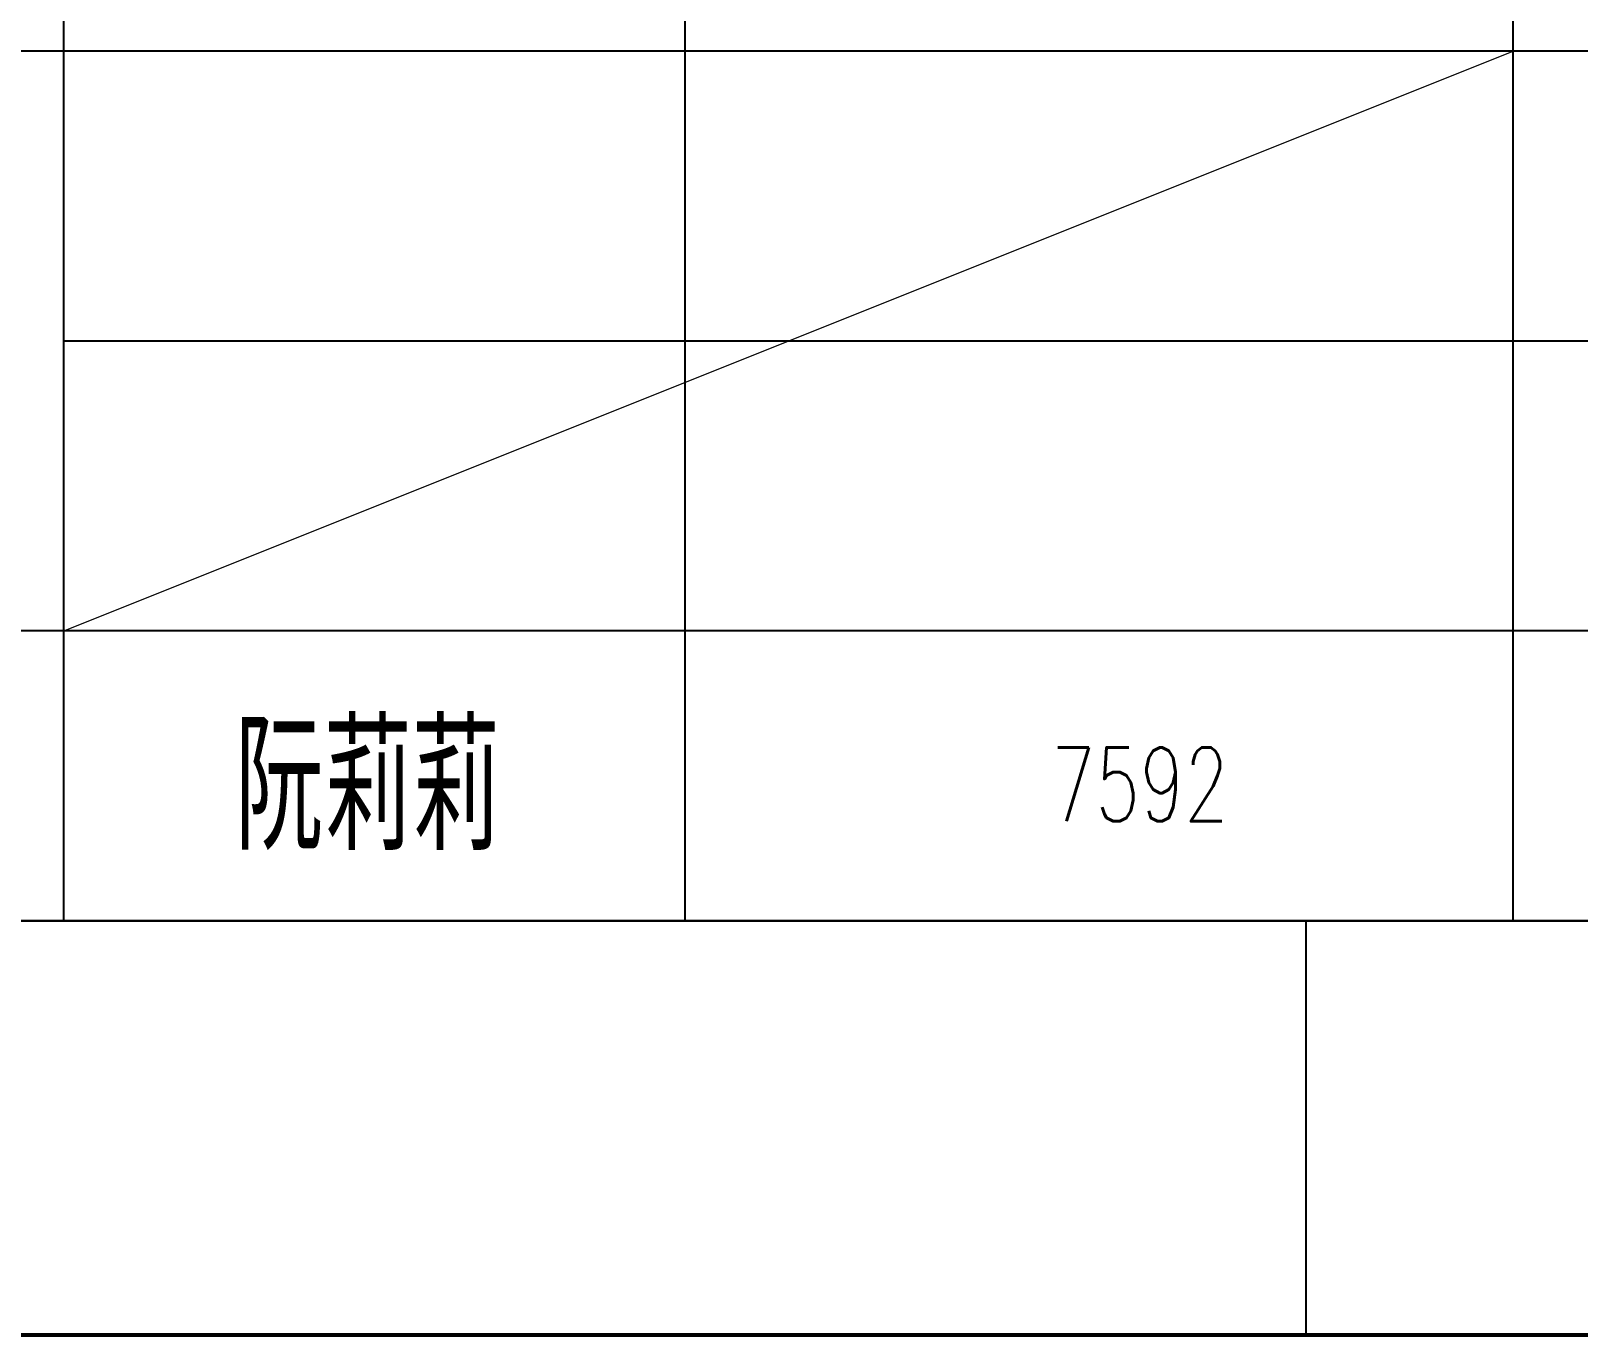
# Model space of a CAD drawing. Header units: millimetres. Extents: x 272502 to 382320, y 153465 to 264763.
# Drawn here: x 364215 to 367951, y 205333 to 208487 of the extents above; entities that cross this region are included whole.
import ezdxf

# ---------------------------------------------------------------- set-up
doc = ezdxf.new("R2010")
doc.units = ezdxf.units.MM
doc.header["$LTSCALE"] = 1000
doc.layers.get('0').update_dxf_attribs({"color": 8})
doc.layers.add('PUB_TEXT', color=8, linetype='Continuous')
doc.layers.add('层 1', color=8, linetype='Continuous', lineweight=0)
doc.styles.add('HZ', font='geditxt.shx', dxfattribs={"width": 0.75, "bigfont": 'hzfs_1.shx'})

# ---------------------------------------------------------------- blocks, each defined once
blk = doc.blocks.new('GEDI_WK_A11')
at = {"color": 3}
blk.add_line((900, 0), (900, 10), dxfattribs=at)
blk.add_lwpolyline([(0, 0, 0.1, 0.1, 0), (1050, 0, 0.1, 0.1, 0), (1050, 594, 0.1, 0.1, 0), (0, 594, 0.1, 0.1, 0)], format="xyseb", close=True, dxfattribs=at)
blk.add_lwpolyline([(25, 10), (1040, 10), (1040, 584), (25, 584)], close=True, dxfattribs=at)
blk = doc.blocks.new('GEDI_TQ_2012')
at = {"color": 2}
for p, q in [((-170, 0), (-170, 28)), ((-155, 0), (-155, 28)), ((-135, 0), (-135, 28)), ((-90, 21), (-180, 21)), ((0, 14), (-170, 14)), ((0, 7), (-180, 7))]:
    blk.add_line(p, q, dxfattribs=at)
at = {"color": 7}
blk.add_line((0, 0), (-180, 0), dxfattribs=at)

msp = doc.modelspace()

# ---------------------------------------------------------------- linework, layer by layer
at = {"layer": '层 1'}
msp.add_line((364294.7, 207037.7), (367794.7, 208437.7), dxfattribs=at)

# ---------------------------------------------------------------- block references
at = {"xscale": 100, "yscale": 100, "zscale": 100}
for name, p in [('GEDI_WK_A11', (277294.7, 205337.7)), ('GEDI_TQ_2012', (381294.7, 206337.7))]:
    msp.add_blockref(name, p, dxfattribs=at)

# ---------------------------------------------------------------- texts
at = {"layer": 'PUB_TEXT', "style": 'HZ', "width": 0.7}
for s, height, p in [('阮莉莉', 304.25, (364708.4, 206508.7)), ('7592', 178.56, (366678.6, 206578.1))]:
    msp.add_text(s, height=height, dxfattribs=at).set_placement(p)

doc.saveas('drawing.dxf')
